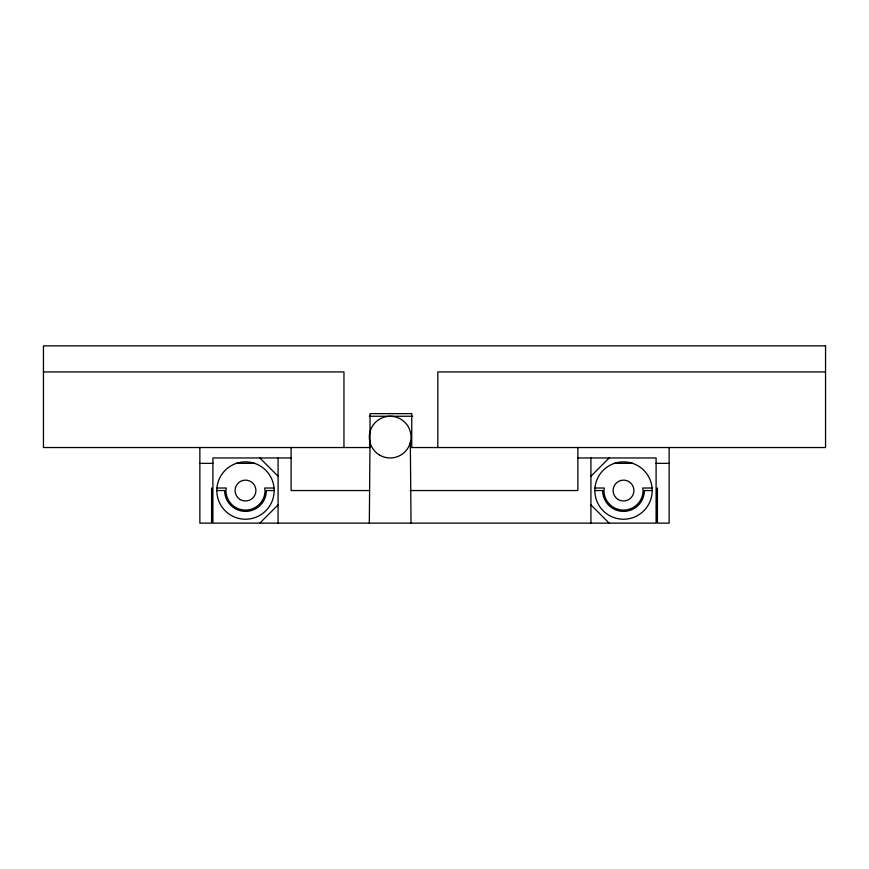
<?xml version="1.0" encoding="UTF-8"?>
<svg xmlns="http://www.w3.org/2000/svg" width="869" height="869" viewBox="0 0 869 869"><rect width="100%" height="100%" fill="white"/><g stroke="black" fill="none" stroke-linecap="round" stroke-linejoin="round"><path stroke-width="1.3" d="M369.988 443.809L369.325 523.138M259.831 523.138L278.08 504.889M590.92 476.212L609.169 457.963M43.45 371.932L343.961 371.932L343.961 447.535M825.55 371.932L437.813 371.932L437.813 447.535M369.325 416.251L412.775 416.251M291.115 457.963L212.905 457.963L212.905 523.138L656.095 523.138L656.095 457.963L577.885 457.963M199.87 463.362L213.285 463.362M236.096 463.362L254.889 463.362M614.111 463.362L632.904 463.362M655.715 463.362L669.13 463.362M216.935 488.02L226.277 488.02L225.94 490.55A19.552 19.552 0 0 0 245.492 510.103A19.552 19.552 0 0 0 265.045 490.55L264.708 488.02L274.05 488.02M594.95 488.02L604.292 488.02L603.955 490.55A19.552 19.552 0 0 0 623.507 510.103A19.552 19.552 0 0 0 643.06 490.55L642.723 488.02L652.065 488.02M216.815 490.55L224.637 490.55A20.856 20.856 0 0 0 245.492 511.406A20.856 20.856 0 0 0 266.348 490.55L274.169 490.55A28.677 28.677 0 0 1 231.154 515.382A28.677 28.677 0 0 1 231.154 465.719A28.677 28.677 0 0 1 274.169 490.55M369.575 490.55L291.115 490.55L291.115 447.383M410.146 490.55L577.885 490.55L577.885 447.383M594.831 490.55L602.651 490.55A20.856 20.856 0 0 0 623.507 511.406A20.856 20.856 0 0 0 644.364 490.55L652.184 490.55A28.677 28.677 0 0 1 609.169 515.382A28.677 28.677 0 0 1 609.169 465.719A28.677 28.677 0 0 1 652.184 490.55M590.92 504.889L609.169 523.138M259.831 457.963L278.08 476.212M410.331 442.506L411.037 523.138M669.13 447.383L669.13 523.138L657.399 523.138L657.399 488.02M590.92 457.963L590.92 523.138M278.08 457.963L278.08 523.138M211.601 488.02L211.601 523.138L199.87 523.138L199.87 447.383M825.55 345.862L43.45 345.862L43.45 447.535L370.031 447.535L370.031 413.644L411.743 413.644L411.743 447.535L825.55 447.535L825.55 345.862M379.753 455.171A20.856 20.856 0 0 0 411.037 437.107A20.856 20.856 0 0 0 379.753 419.043A20.856 20.856 0 0 0 379.753 455.171M240.278 499.577A10.428 10.428 0 0 0 255.92 490.55A10.428 10.428 0 0 0 240.278 481.524A10.428 10.428 0 0 0 240.278 499.577M618.293 499.577A10.428 10.428 0 0 0 633.935 490.55A10.428 10.428 0 0 0 618.293 481.524A10.428 10.428 0 0 0 618.293 499.577"/></g></svg>
